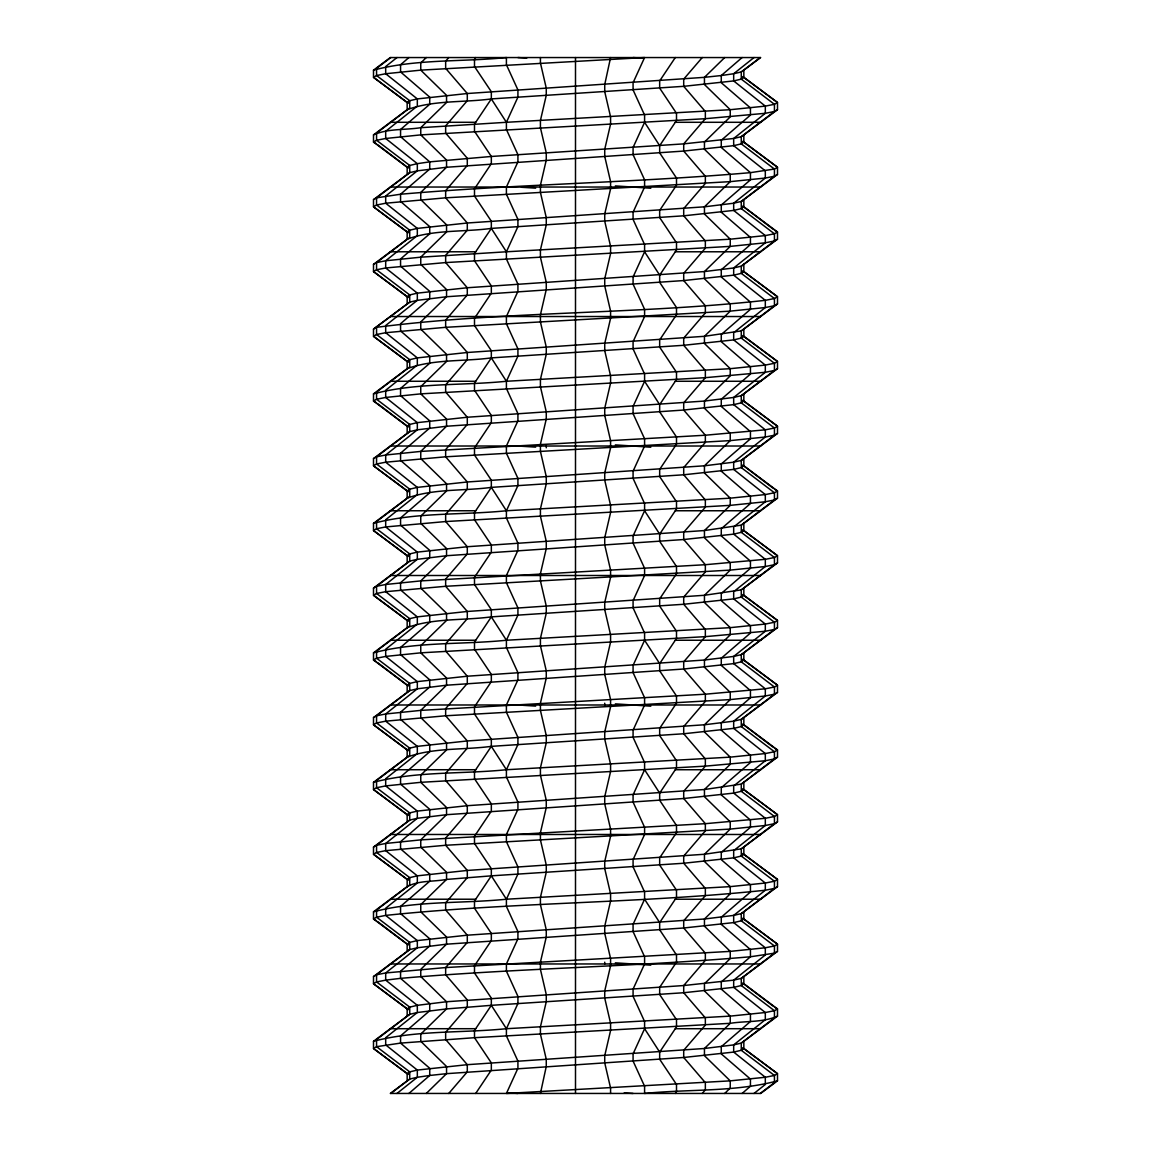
<?xml version="1.0" encoding="UTF-8"?>
<svg xmlns="http://www.w3.org/2000/svg" width="1151" height="1151" viewBox="0 0 1151 1151"><rect width="100%" height="100%" fill="white"/><g stroke="black" fill="none" stroke-linecap="round" stroke-linejoin="round"><path stroke-width="1.5" d="M742.654 1047.741L777.5 1073.667L774.436 1075.466L765.314 1077.264L730.238 1080.861L506.411 1093.45L517.921 1068.272L517.921 1061.078L506.411 1035.9L506.411 1028.706L517.921 1003.528L517.921 996.334L506.411 971.156L506.411 963.962L517.921 938.784L517.921 931.591L506.411 906.413L506.411 899.219L517.921 874.041L517.921 866.847L506.411 841.669L506.411 834.475L517.921 809.297L517.921 802.103L506.411 776.925L506.411 769.731L517.921 744.553L517.921 737.359L506.411 712.181L506.411 704.987L517.921 679.809L517.921 672.616L506.411 647.438L506.411 640.244L517.921 615.066L517.921 607.872L506.411 582.694L506.411 575.5L517.921 550.322L517.921 543.128L506.411 517.95L506.411 510.756L517.921 485.578L517.921 478.384L506.411 453.206L506.411 446.012L517.921 420.834L517.921 413.641L506.411 388.462L506.411 381.269L517.921 356.091L517.921 348.897L506.411 323.719L506.411 316.525L517.921 291.347L517.921 284.153L506.411 258.975L506.411 251.781L517.921 226.603L517.921 219.409L506.411 194.231L506.411 187.037L517.921 161.859L517.921 154.666L506.411 129.488L506.411 122.294L517.921 97.116L517.921 89.922L506.411 64.744L506.411 57.55C462.4 62.039 416.245 58.802 373.5 70.139L373.5 77.333L407.166 102.511L407.166 109.705L373.5 134.883L373.5 142.077L407.166 167.255L407.166 174.448L373.5 199.627L373.5 206.82L407.166 231.998L407.166 239.192L373.5 264.37L373.5 271.564L407.166 296.742L407.166 303.936L373.5 329.114L373.5 336.308L407.166 361.486L407.166 368.68L373.5 393.858L373.5 401.052L407.166 426.23L407.166 433.423L373.5 458.602L373.5 465.795L407.166 490.973L407.166 498.167L373.5 523.345L373.5 530.539L407.166 555.717L407.166 562.911L373.5 588.089L373.5 595.283L407.166 620.461L407.166 627.655L373.5 652.833L373.5 660.027L407.166 685.205L407.166 692.398L373.5 717.577L373.5 724.77L407.166 749.948L407.166 757.142L373.5 782.32L373.5 789.514L407.166 814.692L407.166 821.886L373.5 847.064L373.5 854.258L407.166 879.436L407.166 886.63L373.5 911.808L373.5 919.002L407.166 944.18L407.166 951.373L373.5 976.552L373.5 983.745L407.166 1008.923L407.166 1016.117L373.5 1041.295L373.5 1048.489L407.166 1073.667L407.166 1080.861L390.333 1093.45L760.667 1093.45L777.5 1080.861L777.5 1073.667L743.834 1048.489L743.834 1041.295L777.5 1016.117L777.5 1008.923L743.834 983.745L743.834 976.552L777.5 951.373L777.5 944.18L743.834 919.002L743.834 911.808L777.5 886.63L777.5 879.436L743.834 854.258L743.834 847.064L777.5 821.886L777.5 814.692L743.834 789.514L743.834 782.32L777.5 757.142L777.5 749.948L743.834 724.77L743.834 717.577L777.5 692.398L777.5 685.205L743.834 660.027L743.834 652.833L777.5 627.655L777.5 620.461L743.834 595.283L743.834 588.089L777.5 562.911L777.5 555.717L743.834 530.539L743.834 523.345L777.5 498.167L777.5 490.973L743.834 465.795L743.834 458.602L777.5 433.423L777.5 426.23L743.834 401.052L743.834 393.858L777.5 368.68L777.5 361.486L743.834 336.308L743.834 329.114L777.5 303.936L777.5 296.742L743.834 271.564L743.834 264.37L777.5 239.192L777.5 231.998L743.834 206.82L743.834 199.627L777.5 174.448L777.5 167.255L743.834 142.077L743.834 134.883L777.5 109.705L777.5 102.511L743.834 77.333L743.834 70.139L760.667 57.55L390.333 57.55L373.5 70.139M408.346 103.259L373.5 77.333L376.564 75.534L385.686 73.736L420.762 70.139L644.589 57.55L633.079 82.728L633.079 89.922L644.589 115.1L644.589 122.294L633.079 147.472L633.079 154.666L644.589 179.844L644.589 187.037L633.079 212.216L633.079 219.409L644.589 244.588L644.589 251.781L633.079 276.959L633.079 284.153L644.589 309.331L644.589 316.525L633.079 341.703L633.079 348.897L644.589 374.075L644.589 381.269L633.079 406.447L633.079 413.641L644.589 438.819L644.589 446.012L633.079 471.191L633.079 478.384L644.589 503.562L644.589 510.756L633.079 535.934L633.079 543.128L644.589 568.306L644.589 575.5L633.079 600.678L633.079 607.872L644.589 633.05L644.589 640.244L633.079 665.422L633.079 672.616L644.589 697.794L644.589 704.987L633.079 730.166L633.079 737.359L644.589 762.538L644.589 769.731L633.079 794.909L633.079 802.103L644.589 827.281L644.589 834.475L633.079 859.653L633.079 866.847L644.589 892.025L644.589 899.219L633.079 924.397L633.079 931.591L644.589 956.769L644.589 963.962L633.079 989.141L633.079 996.334L644.589 1021.512L644.589 1028.706L633.079 1053.884L633.079 1061.078L644.589 1086.256L644.589 1093.45C688.6 1088.961 734.755 1092.198 777.5 1080.861M475.708 57.55L474.5 59.348L474.5 66.542L491.333 91.72L491.333 98.914L506.411 122.294L730.238 109.705L765.314 106.108L774.436 104.309L777.5 102.511L742.654 76.585M743.834 77.333L741.273 79.131L733.676 80.93L683.708 86.325L491.333 98.914L474.5 124.092L474.5 131.286L491.333 156.464L491.333 163.658L474.5 188.836L474.5 196.03L491.333 221.208L491.333 228.402L506.411 251.781L730.238 239.192L765.314 235.595L774.436 233.797L777.5 231.998L774.436 230.2M743.834 206.82L741.273 208.619L733.676 210.417L683.708 215.812L491.333 228.402L474.5 253.58L474.5 260.773L491.333 285.952L491.333 293.145L474.5 318.323L474.5 325.517L491.333 350.695L491.333 357.889L506.411 381.269L730.238 368.68L765.314 365.083L774.436 363.284L777.5 361.486L742.654 335.56M675.292 57.55L659.667 80.93L659.667 88.123L676.5 113.302L676.5 120.495L659.667 145.673L659.667 152.867L676.5 178.045L676.5 185.239L659.667 210.417L659.667 217.611L676.5 242.789L676.5 249.983L659.667 275.161L659.667 282.355L676.5 307.533L676.5 314.727L659.667 339.905L659.667 347.098L676.5 372.277L676.5 379.47L659.667 404.648L659.667 411.842L676.5 437.02L676.5 444.214L659.667 469.392L659.667 476.586L676.5 501.764L676.5 508.958L659.667 534.136L659.667 541.33L676.5 566.508L676.5 573.702L659.667 598.88L659.667 606.073L676.5 631.252L676.5 638.445L659.667 663.623L659.667 670.817L676.5 695.995L676.5 703.189L659.667 728.367L659.667 735.561L676.5 760.739L676.5 767.933L659.667 793.111L659.667 800.305L676.5 825.483L676.5 832.677L659.667 857.855L659.667 865.048L676.5 890.227L676.5 897.42L659.667 922.598L659.667 929.792L676.5 954.97L676.5 962.164L659.667 987.342L659.667 994.536L676.5 1019.714L676.5 1026.908L659.667 1052.086L659.667 1059.28L676.5 1084.458L676.5 1091.652L675.292 1093.45M743.834 336.308L741.273 338.106L733.676 339.905L683.708 345.3L491.333 357.889L474.5 383.067L474.5 390.261L491.333 415.439L491.333 422.633L474.5 447.811L474.5 455.005L491.333 480.183L491.333 487.377L506.411 510.756L730.238 498.167L765.314 494.57L774.436 492.772L777.5 490.973L774.436 489.175M743.834 465.795L741.273 467.594L733.676 469.392L683.708 474.787L491.333 487.377L474.5 512.555L474.5 519.748L491.333 544.927L491.333 552.12L474.5 577.298L474.5 584.492L491.333 609.67L491.333 616.864L506.411 640.244L730.238 627.655L765.314 624.058L774.436 622.259L777.5 620.461L742.654 594.535M743.834 595.283L741.273 597.081L733.676 598.88L683.708 604.275L491.333 616.864L474.5 642.042L474.5 649.236L491.333 674.414L491.333 681.608L474.5 706.786L474.5 713.98L491.333 739.158L491.333 746.352L506.411 769.731L730.238 757.142L765.314 753.545L774.436 751.747L777.5 749.948L774.436 748.15M743.834 724.77L741.273 726.569L733.676 728.367L683.708 733.762L491.333 746.352L474.5 771.53L474.5 778.723L491.333 803.902L491.333 811.095L474.5 836.273L474.5 843.467L491.333 868.645L491.333 875.839L506.411 899.219L730.238 886.63L765.314 883.033L774.436 881.234L777.5 879.436L742.654 853.51M743.834 854.258L741.273 856.056L733.676 857.855L683.708 863.25L491.333 875.839L474.5 901.017L474.5 908.211L491.333 933.389L491.333 940.583L474.5 965.761L474.5 972.955L491.333 998.133L491.333 1005.327L506.411 1028.706L730.238 1016.117L765.314 1012.52L774.436 1010.722L777.5 1008.923L774.436 1007.125M743.834 983.745L741.273 985.544L733.676 987.342L683.708 992.737L491.333 1005.327L474.5 1030.505L474.5 1037.698L491.333 1062.877L491.333 1070.07L475.708 1093.45M448.746 57.55L445.653 61.147L445.653 68.341L467.292 93.519L467.292 100.712L445.653 125.891L445.653 133.084L467.292 158.262L467.292 165.456L445.653 190.634L445.653 197.828L467.292 223.006L467.292 230.2L445.653 255.378L445.653 262.572L467.292 287.75L467.292 294.944L445.653 320.122L445.653 327.316L467.292 352.494L467.292 359.688L445.653 384.866L445.653 392.059L467.292 417.238L467.292 424.431L445.653 449.609L445.653 456.803L467.292 481.981L467.292 489.175L445.653 514.353L445.653 521.547L467.292 546.725L467.292 553.919L445.653 579.097L445.653 586.291L467.292 611.469L467.292 618.663L445.653 643.841L445.653 651.034L467.292 676.212L467.292 683.406L445.653 708.584L445.653 715.778L467.292 740.956L467.292 748.15L445.653 773.328L445.653 780.522L467.292 805.7L467.292 812.894L445.653 838.072L445.653 845.266L467.292 870.444L467.292 877.637L445.653 902.816L445.653 910.009L467.292 935.188L467.292 942.381L445.653 967.559L445.653 974.753L467.292 999.931L467.292 1007.125L445.653 1032.303L445.653 1039.497L467.292 1064.675L467.292 1071.869L448.746 1093.45M702.254 57.55L683.708 79.131L683.708 86.325L705.347 111.503L705.347 118.697L683.708 143.875L683.708 151.069L705.347 176.247L705.347 183.441L683.708 208.619L683.708 215.812L705.347 240.991L705.347 248.184L683.708 273.363L683.708 280.556L705.347 305.734L705.347 312.928L683.708 338.106L683.708 345.3L705.347 370.478L705.347 377.672L683.708 402.85L683.708 410.044L705.347 435.222L705.347 442.416L683.708 467.594L683.708 474.787L705.347 499.966L705.347 507.159L683.708 532.337L683.708 539.531L705.347 564.709L705.347 571.903L683.708 597.081L683.708 604.275L705.347 629.453L705.347 636.647L683.708 661.825L683.708 669.019L705.347 694.197L705.347 701.391L683.708 726.569L683.708 733.762L705.347 758.941L705.347 766.134L683.708 791.312L683.708 798.506L705.347 823.684L705.347 830.878L683.708 856.056L683.708 863.25L705.347 888.428L705.347 895.622L683.708 920.8L683.708 927.994L705.347 953.172L705.347 960.366L683.708 985.544L683.708 992.737L705.347 1017.916L705.347 1025.109L683.708 1050.287L683.708 1057.481L705.347 1082.659L705.347 1089.853L702.254 1093.45M426.287 57.55L420.762 62.945L420.762 70.139L446.545 95.317L446.545 102.511L420.762 127.689C405.195 130.164 388.045 128.365 373.5 134.883M724.713 57.55L704.455 77.333L467.292 93.519L417.324 98.914L409.727 100.712L407.166 102.511M426.287 1093.45L446.545 1073.667L683.708 1057.481L733.676 1052.086L741.273 1050.287L743.834 1048.489M724.713 1093.45L730.238 1088.055L730.238 1080.861L704.455 1055.683L704.455 1048.489L730.238 1023.311C745.805 1020.836 762.955 1022.635 777.5 1016.117M408.893 57.55L400.562 64.744L400.562 71.938L429.726 97.116L429.726 104.309L400.562 129.488L400.562 136.681L429.726 161.859L491.333 156.464L683.708 143.875L733.676 138.48L741.273 136.681L743.834 134.883M742.107 57.55L721.274 75.534L704.455 77.333L704.455 84.527L730.238 109.705L730.238 116.898L704.455 142.077L704.455 149.27L730.238 174.448L730.238 181.642L704.455 206.82L467.292 223.006L417.324 228.402L409.727 230.2L407.166 231.998M408.893 1093.45L429.726 1075.466L446.545 1073.667L446.545 1066.473L420.762 1041.295L420.762 1034.102L446.545 1008.923L491.333 1005.327M742.107 1093.45L750.438 1086.256L750.438 1079.062L721.274 1053.884L721.274 1046.691L750.438 1021.512L750.438 1014.319L721.274 989.141L721.274 981.947L750.438 956.769L774.436 953.172L777.5 951.373M396.98 57.55L385.686 66.542L385.686 73.736L417.324 98.914L417.324 106.108L385.686 131.286L385.686 138.48L417.324 163.658L429.726 161.859L429.726 169.053L400.562 194.231L376.564 197.828L373.5 199.627M754.02 57.55L733.676 73.736L721.274 75.534L721.274 82.728L750.438 107.906L750.438 115.1L721.274 140.278L721.274 147.472L750.438 172.65L774.436 169.053L777.5 167.255L742.654 141.328M396.98 1093.45L417.324 1077.264L429.726 1075.466L429.726 1068.272L400.562 1043.094L376.564 1046.691L373.5 1048.489L408.346 1074.415M754.02 1093.45L765.314 1084.458L765.314 1077.264L733.676 1052.086L733.676 1044.892L765.314 1019.714L765.314 1012.52L733.676 987.342L733.676 980.148L765.314 954.97L765.314 947.777L733.676 922.598L683.708 927.994L446.545 944.18L417.324 947.777L409.727 949.575L407.166 951.373M390.779 57.55L376.564 68.341L376.564 75.534L409.727 100.712L409.727 107.906L376.564 133.084L376.564 140.278L409.727 165.456L417.324 163.658L417.324 170.852L385.686 196.03L385.686 203.223L417.324 228.402L417.324 235.595L385.686 260.773L376.564 262.572L373.5 264.37M760.221 57.55L741.273 71.938L733.676 73.736L733.676 80.93L765.314 106.108L765.314 113.302L733.676 138.48L733.676 145.673L765.314 170.852L765.314 178.045L733.676 203.223L704.455 206.82L704.455 214.014L730.238 239.192L730.238 246.386L704.455 271.564L467.292 287.75L417.324 293.145L409.727 294.944L407.166 296.742M390.779 1093.45L409.727 1079.062L417.324 1077.264L417.324 1070.07L385.686 1044.892L385.686 1037.698L417.324 1012.52L446.545 1008.923L446.545 1001.73L420.762 976.552L420.762 969.358L446.545 944.18L446.545 936.986L420.762 911.808L420.762 904.614L446.545 879.436L491.333 875.839M760.221 1093.45L774.436 1082.659L774.436 1075.466L741.273 1050.287L741.273 1043.094L774.436 1017.916L774.436 1010.722L741.273 985.544L741.273 978.35L774.436 953.172L774.436 945.978L741.273 920.8L733.676 922.598L733.676 915.405L765.314 890.227L774.436 888.428L777.5 886.63M407.166 109.705C433.51 99.964 463.594 102.684 491.333 98.914M407.166 167.255L409.727 165.456L409.727 172.65L376.564 197.828L376.564 205.022L409.727 230.2L409.727 237.394L376.564 262.572L376.564 269.766L409.727 294.944L409.727 302.137L373.5 329.114M407.166 174.448L409.727 172.65L417.324 170.852L446.545 167.255L683.708 151.069L733.676 145.673L741.273 143.875L743.834 142.077M407.166 239.192C433.51 229.452 463.594 232.171 491.333 228.402M407.166 303.936L409.727 302.137L417.324 300.339L446.545 296.742L683.708 280.556L733.676 275.161L741.273 273.363L743.834 271.564M743.834 70.139L741.273 71.938L741.273 79.131L774.436 104.309L774.436 111.503L741.273 136.681L741.273 143.875L774.436 169.053L774.436 176.247L741.273 201.425L733.676 203.223L733.676 210.417L765.314 235.595L765.314 242.789L733.676 267.967L704.455 271.564L704.455 278.758L730.238 303.936L730.238 311.13L704.455 336.308L467.292 352.494L417.324 357.889L409.727 359.688L407.166 361.486M407.166 368.68C433.51 358.939 463.594 361.659 491.333 357.889M407.166 426.23L409.727 424.431L417.324 422.633L467.292 417.238L704.455 401.052L733.676 397.455L741.273 395.656L743.834 393.858M407.166 433.423L409.727 431.625L417.324 429.827L446.545 426.23L683.708 410.044L733.676 404.648L741.273 402.85L743.834 401.052M743.834 199.627L741.273 201.425L741.273 208.619L774.436 233.797L774.436 240.991L741.273 266.169L733.676 267.967L733.676 275.161L765.314 300.339L774.436 298.541L777.5 296.742L742.654 270.816M407.166 490.973L409.727 489.175L417.324 487.377L467.292 481.981L704.455 465.795L733.676 462.198L741.273 460.4L743.834 458.602M407.166 498.167C433.51 488.427 463.594 491.146 491.333 487.377M743.834 264.37L741.273 266.169L741.273 273.363L774.436 298.541L774.436 305.734L741.273 330.912L704.455 336.308L704.455 343.502L730.238 368.68L730.238 375.873L704.455 401.052L704.455 408.245L730.238 433.423L730.238 440.617L704.455 465.795L704.455 472.989L730.238 498.167L730.238 505.361L704.455 530.539L467.292 546.725L417.324 552.12L409.727 553.919L407.166 555.717M407.166 562.911L409.727 561.112L417.324 559.314L446.545 555.717L683.708 539.531L733.676 534.136L741.273 532.337L743.834 530.539M743.834 329.114L741.273 330.912L741.273 338.106L774.436 363.284L774.436 370.478L741.273 395.656L741.273 402.85L774.436 428.028L774.436 435.222L741.273 460.4L741.273 467.594L774.436 492.772L774.436 499.966L741.273 525.144L704.455 530.539L704.455 537.733L730.238 562.911L730.238 570.105L704.455 595.283L467.292 611.469L417.324 616.864L409.727 618.663L407.166 620.461M407.166 627.655C433.51 617.914 463.594 620.634 491.333 616.864M407.166 685.205L409.727 683.406L417.324 681.608L467.292 676.212L704.455 660.027L733.676 656.43L741.273 654.631L743.834 652.833M407.166 692.398L409.727 690.6L417.324 688.802L446.545 685.205L683.708 669.019L733.676 663.623L741.273 661.825L743.834 660.027M407.166 749.948L409.727 748.15L417.324 746.352L467.292 740.956L704.455 724.77L733.676 721.173L741.273 719.375L743.834 717.577M407.166 757.142C433.51 747.402 463.594 750.121 491.333 746.352M743.834 523.345L741.273 525.144L741.273 532.337L774.436 557.516L774.436 564.709L741.273 589.888L704.455 595.283L704.455 602.477L730.238 627.655L730.238 634.848L704.455 660.027L704.455 667.22L730.238 692.398L730.238 699.592L704.455 724.77L704.455 731.964L730.238 757.142L730.238 764.336L704.455 789.514L467.292 805.7L417.324 811.095L409.727 812.894L407.166 814.692M407.166 821.886L409.727 820.087L417.324 818.289L446.545 814.692L683.708 798.506L733.676 793.111L741.273 791.312L743.834 789.514M743.834 588.089L741.273 589.888L741.273 597.081L774.436 622.259L774.436 629.453L741.273 654.631L741.273 661.825L774.436 687.003L774.436 694.197L741.273 719.375L741.273 726.569L774.436 751.747L774.436 758.941L741.273 784.119L704.455 789.514L704.455 796.708L730.238 821.886L730.238 829.08L704.455 854.258L467.292 870.444L417.324 875.839L409.727 877.637L407.166 879.436M407.166 886.63C418.906 880.227 433.639 881.867 446.545 879.436L446.545 872.242L420.762 847.064L420.762 839.87L446.545 814.692L446.545 807.498L420.762 782.32L420.762 775.127L446.545 749.948L446.545 742.755L420.762 717.577L420.762 710.383L446.545 685.205L446.545 678.011L420.762 652.833L420.762 645.639L446.545 620.461L446.545 613.267L420.762 588.089L420.762 580.895L446.545 555.717L446.545 548.523L420.762 523.345L420.762 516.152L446.545 490.973L446.545 483.78L420.762 458.602L420.762 451.408L446.545 426.23L446.545 419.036L420.762 393.858L420.762 386.664L446.545 361.486L446.545 354.292L420.762 329.114L420.762 321.92L446.545 296.742L446.545 289.548L420.762 264.37L420.762 257.177L446.545 231.998L446.545 224.805L420.762 199.627L420.762 192.433L446.545 167.255L446.545 160.061L420.762 134.883L420.762 127.689L506.411 122.294M407.166 944.18L409.727 942.381L417.324 940.583L467.292 935.188L704.455 919.002L733.676 915.405L741.273 913.606L743.834 911.808M407.166 1008.923L409.727 1007.125L417.324 1005.327L446.545 1001.73L683.708 985.544L733.676 980.148L741.273 978.35L743.834 976.552M407.166 1016.117L409.727 1014.319L417.324 1012.52L417.324 1005.327L385.686 980.148L376.564 981.947L373.5 983.745L408.346 1009.672M743.834 782.32L741.273 784.119L741.273 791.312L774.436 816.491L774.436 823.684L741.273 848.862L704.455 854.258L704.455 861.452L730.238 886.63L730.238 893.823L704.455 919.002L704.455 926.195L730.238 951.373L730.238 958.567L704.455 983.745L704.455 990.939L730.238 1016.117L730.238 1023.311L474.5 1037.698L400.562 1043.094L400.562 1035.9L429.726 1010.722L429.726 1003.528L400.562 978.35L385.686 980.148L385.686 972.955L417.324 947.777L417.324 940.583L385.686 915.405L376.564 917.203L373.5 919.002L376.564 920.8M407.166 1073.667L409.727 1071.869L417.324 1070.07L467.292 1064.675L704.455 1048.489L733.676 1044.892L741.273 1043.094L743.834 1041.295M407.166 1080.861L409.727 1079.062L409.727 1071.869L376.564 1046.691L376.564 1039.497L409.727 1014.319L409.727 1007.125L376.564 981.947L376.564 974.753L409.727 949.575L409.727 942.381L376.564 917.203L376.564 910.009L409.727 884.831L409.727 877.637L376.564 852.459L376.564 845.266L409.727 820.087L409.727 812.894L376.564 787.716L376.564 780.522L409.727 755.344L409.727 748.15L376.564 722.972L376.564 715.778L409.727 690.6L409.727 683.406L376.564 658.228L376.564 651.034L409.727 625.856L409.727 618.663L376.564 593.484L376.564 586.291L409.727 561.112L409.727 553.919L376.564 528.741L376.564 521.547L409.727 496.369L409.727 489.175L376.564 463.997L376.564 456.803L409.727 431.625L409.727 424.431L376.564 399.253L376.564 392.059L409.727 366.881L409.727 359.688L376.564 334.509L376.564 327.316C505.433 310.871 636.172 314.554 765.314 300.339L765.314 307.533L733.676 332.711L733.676 339.905L765.314 365.083L765.314 372.277L733.676 397.455L733.676 404.648L765.314 429.827L774.436 428.028L777.5 426.23L742.654 400.303M743.834 847.064L741.273 848.862L741.273 856.056L774.436 881.234L774.436 888.428L741.273 913.606L741.273 920.8L743.834 919.002M777.5 109.705L774.436 111.503L765.314 113.302L705.347 118.697L420.762 134.883L385.686 138.48L376.564 140.278L373.5 142.077L376.564 143.875M373.5 393.858C416.245 382.52 462.4 385.758 506.411 381.269M777.5 174.448L774.436 176.247L765.314 178.045L730.238 181.642L445.653 197.828L385.686 203.223L376.564 205.022L373.5 206.82L408.346 232.747M373.5 458.602L376.564 456.803L385.686 455.005L420.762 451.408L705.347 435.222L765.314 429.827L765.314 437.02L733.676 462.198L733.676 469.392L765.314 494.57L765.314 501.764L733.676 526.942L733.676 534.136L765.314 559.314L774.436 557.516L777.5 555.717L742.654 529.791M777.5 239.192L774.436 240.991L765.314 242.789L730.238 246.386L445.653 262.572L385.686 267.967L376.564 269.766L373.5 271.564L408.346 297.49M373.5 523.345C416.245 512.008 462.4 515.245 506.411 510.756M777.5 303.936L774.436 305.734L765.314 307.533L730.238 311.13L445.653 327.316L385.686 332.711L376.564 334.509L373.5 336.308L408.346 362.234M373.5 588.089L376.564 586.291L385.686 584.492L420.762 580.895L705.347 564.709L765.314 559.314L765.314 566.508L733.676 591.686L733.676 598.88L765.314 624.058L765.314 631.252L733.676 656.43L733.676 663.623L765.314 688.802L774.436 687.003L777.5 685.205L742.654 659.278M777.5 368.68L774.436 370.478L765.314 372.277L705.347 377.672L420.762 393.858L385.686 397.455L376.564 399.253L373.5 401.052L376.564 402.85M373.5 652.833C416.245 641.495 462.4 644.733 506.411 640.244M777.5 433.423L774.436 435.222L765.314 437.02L730.238 440.617L445.653 456.803L385.686 462.198L376.564 463.997L373.5 465.795L408.346 491.722M373.5 717.577L376.564 715.778L385.686 713.98L420.762 710.383L705.347 694.197L765.314 688.802L765.314 695.995L733.676 721.173L733.676 728.367L765.314 753.545L765.314 760.739L733.676 785.917L733.676 793.111L765.314 818.289L774.436 816.491L777.5 814.692L742.654 788.766M777.5 498.167L774.436 499.966L765.314 501.764L730.238 505.361L445.653 521.547L385.686 526.942L376.564 528.741L373.5 530.539L408.346 556.465M373.5 782.32C416.245 770.983 462.4 774.22 506.411 769.731M777.5 562.911L774.436 564.709L765.314 566.508L730.238 570.105L445.653 586.291L385.686 591.686L376.564 593.484L373.5 595.283L408.346 621.209M373.5 847.064L376.564 845.266L385.686 843.467L420.762 839.87L705.347 823.684L765.314 818.289L765.314 825.483L733.676 850.661L733.676 857.855L765.314 883.033L765.314 890.227C639.15 903.506 511.85 902.125 385.686 915.405L385.686 908.211L417.324 883.033L417.324 875.839L385.686 850.661L376.564 852.459L373.5 854.258L408.346 880.184M777.5 627.655L774.436 629.453L765.314 631.252L705.347 636.647L420.762 652.833L385.686 656.43L376.564 658.228L373.5 660.027L376.564 661.825M373.5 911.808C416.245 900.47 462.4 903.708 506.411 899.219M777.5 692.398L774.436 694.197L765.314 695.995L730.238 699.592L445.653 715.778L385.686 721.173L376.564 722.972L373.5 724.77L408.346 750.697M373.5 976.552L376.564 974.753L385.686 972.955L445.653 967.559L730.238 951.373L765.314 947.777L774.436 945.978L777.5 944.18L742.654 918.253M777.5 757.142L774.436 758.941L765.314 760.739L705.347 766.134L420.762 782.32L385.686 785.917L376.564 787.716L373.5 789.514L408.346 815.44M373.5 1041.295C416.245 1029.958 462.4 1033.195 506.411 1028.706M777.5 821.886L774.436 823.684L765.314 825.483L730.238 829.08L445.653 845.266L385.686 850.661L385.686 843.467L417.324 818.289L417.324 811.095L385.686 785.917L385.686 778.723L417.324 753.545L417.324 746.352L385.686 721.173L385.686 713.98L417.324 688.802L417.324 681.608L385.686 656.43L385.686 649.236L417.324 624.058L417.324 616.864L385.686 591.686L385.686 584.492L417.324 559.314L417.324 552.12L385.686 526.942L385.686 519.748L417.324 494.57L417.324 487.377L385.686 462.198L385.686 455.005L417.324 429.827L417.324 422.633L385.686 397.455L385.686 390.261L417.324 365.083L417.324 357.889L385.686 332.711L385.686 325.517L417.324 300.339L417.324 293.145L385.686 267.967L385.686 260.773L420.762 257.177L506.411 251.781M390.333 122.294L475.708 122.294M675.292 122.294L760.667 122.294M390.333 187.037L760.667 187.037M390.333 251.781L475.708 251.781M675.292 251.781L760.667 251.781M390.333 316.525L760.667 316.525M390.333 381.269L475.708 381.269M675.292 381.269L760.667 381.269M390.333 446.012L760.667 446.012M390.333 510.756L475.708 510.756M675.292 510.756L760.667 510.756M390.333 575.5L760.667 575.5M390.333 640.244L475.708 640.244M675.292 640.244L760.667 640.244M390.333 704.987L760.667 704.987M390.333 769.731L475.708 769.731M675.292 769.731L760.667 769.731M390.333 834.475L760.667 834.475M390.333 899.219L475.708 899.219M675.292 899.219L760.667 899.219M390.333 963.962L760.667 963.962M390.333 1028.706L475.708 1028.706M675.292 1028.706L760.667 1028.706M517.921 57.55L526.784 58.111M615.353 185.915L650.804 188.232M521.475 187.268L535.647 188.16M615.353 444.89L650.804 447.207M517.921 446.012L535.647 447.135M615.353 703.865L650.804 706.182M523.245 705.318L535.647 706.11M615.353 962.84L650.804 965.157M624.216 1092.889L633.079 1093.45M633.079 57.55L641.941 58.154M509.059 1092.846L517.921 1093.45M742.654 206.072L773.055 229.15M377.945 144.925L408.346 168.003M742.654 465.047L773.055 488.125M377.945 403.9L408.346 426.978M742.654 724.022L773.055 747.1M377.945 662.875L408.346 685.953M742.654 982.997L773.055 1006.075M377.945 921.85L408.346 944.928M644.589 122.294L659.667 145.673M644.589 251.781L659.667 275.161M644.589 381.269L659.667 404.648M644.589 510.756L659.667 534.136M644.589 640.244L659.667 663.623M644.589 769.731L659.667 793.111M644.589 899.219L659.667 922.598M644.589 1028.706L659.667 1052.086M610.577 57.55L604.735 84.527L604.735 91.72L610.577 116.898L610.577 124.092L604.735 149.27L604.735 156.464L610.577 181.642L610.577 188.836L604.735 214.014L604.735 221.208L610.577 246.386L610.577 253.58L604.735 278.758L604.735 285.952L610.577 311.13L610.577 318.323L604.735 343.502L604.735 350.695L610.577 375.873L610.577 383.067L604.735 408.245L604.735 415.439L610.577 440.617L610.577 447.811L604.735 472.989L604.735 480.183L610.577 505.361L610.577 512.555L604.735 537.733L604.735 544.927L610.577 570.105L610.577 577.298L604.735 602.477L604.735 609.67L610.577 634.848L610.577 642.042L604.735 667.22L604.735 674.414L610.577 699.592L610.577 706.786L604.735 731.964L604.735 739.158L610.577 764.336L610.577 771.53L604.735 796.708L604.735 803.902L610.577 829.08L610.577 836.273L604.735 861.452L604.735 868.645L610.577 893.823L610.577 901.017L604.735 926.195L604.735 933.389L610.577 958.567L610.577 965.761L604.735 990.939L604.735 998.133L610.577 1023.311L610.577 1030.505L604.735 1055.683L604.735 1062.877L610.577 1088.055L610.577 1093.45M604.735 703.189L604.735 704.987M604.735 962.164L604.735 963.962M575.5 57.55L575.5 1093.45M546.265 446.012L546.265 447.811M540.423 57.55L540.423 62.945L546.265 88.123L546.265 95.317L540.423 120.495L540.423 127.689L546.265 152.867L546.265 160.061L540.423 185.239L540.423 192.433L546.265 217.611L546.265 224.805L540.423 249.983L540.423 257.177L546.265 282.355L546.265 289.548L540.423 314.727L540.423 321.92L546.265 347.098L546.265 354.292L540.423 379.47L540.423 386.664L546.265 411.842L546.265 419.036L540.423 444.214L540.423 451.408L546.265 476.586L546.265 483.78L540.423 508.958L540.423 516.152L546.265 541.33L546.265 548.523L540.423 573.702L540.423 580.895L546.265 606.073L546.265 613.267L540.423 638.445L540.423 645.639L546.265 670.817L546.265 678.011L540.423 703.189L540.423 710.383L546.265 735.561L546.265 742.755L540.423 767.933L540.423 775.127L546.265 800.305L546.265 807.498L540.423 832.677L540.423 839.87L546.265 865.048L546.265 872.242L540.423 897.42L540.423 904.614L546.265 929.792L546.265 936.986L540.423 962.164L540.423 969.358L546.265 994.536L546.265 1001.73L540.423 1026.908L540.423 1034.102L546.265 1059.28L546.265 1066.473L540.423 1093.45M429.726 233.797L400.562 258.975L400.562 266.169L429.726 291.347L429.726 298.541L400.562 323.719L400.562 330.912L429.726 356.091L429.726 363.284L400.562 388.462L400.562 395.656L429.726 420.834L429.726 428.028L400.562 453.206L400.562 460.4L429.726 485.578L429.726 492.772L400.562 517.95L400.562 525.144L429.726 550.322L429.726 557.516L400.562 582.694L400.562 589.888L429.726 615.066L429.726 622.259L400.562 647.438L400.562 654.631L429.726 679.809L429.726 687.003L400.562 712.181L400.562 719.375L429.726 744.553L429.726 751.747L400.562 776.925L400.562 784.119L429.726 809.297L429.726 816.491L400.562 841.669L400.562 848.862L429.726 874.041L429.726 881.234L400.562 906.413L400.562 913.606L429.726 938.784L429.726 945.978L400.562 971.156L400.562 978.35C516.986 968.25 634.014 966.869 750.438 956.769L750.438 949.575L721.274 924.397L721.274 917.203L750.438 892.025L750.438 884.831L721.274 859.653L721.274 852.459L750.438 827.281L750.438 820.087L721.274 794.909L721.274 787.716L750.438 762.538L750.438 755.344L721.274 730.166L721.274 722.972L750.438 697.794L750.438 690.6L721.274 665.422L721.274 658.228L750.438 633.05L750.438 625.856L721.274 600.678L721.274 593.484L750.438 568.306L750.438 561.112L721.274 535.934L721.274 528.741L750.438 503.562L750.438 496.369L721.274 471.191L721.274 463.997L750.438 438.819L750.438 431.625L721.274 406.447L721.274 399.253L750.438 374.075L750.438 366.881L721.274 341.703L721.274 334.509L750.438 309.331L750.438 302.137L721.274 276.959L721.274 269.766L750.438 244.588L750.438 237.394L721.274 212.216L721.274 205.022L750.438 179.844L750.438 172.65C634.014 182.75 516.986 184.131 400.562 194.231L400.562 201.425L429.726 226.603L429.726 233.797"/></g></svg>
